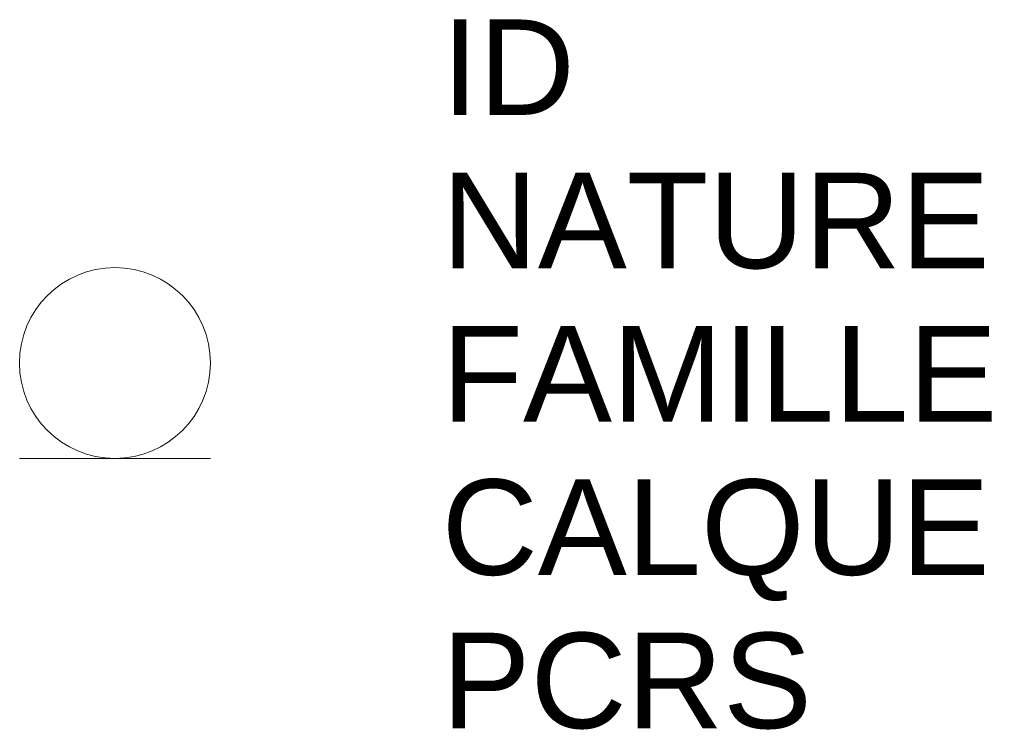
# Model space of a CAD drawing. Header units: metres. Extents: x -0.2 to 1.84, y -0.77 to 0.72.
import ezdxf

# ---------------------------------------------------------------- set-up
doc = ezdxf.new("R2010")
doc.units = ezdxf.units.M
doc.linetypes.add('Socle_Continu', pattern=[2.5, 2.5, 0])
doc.layers.add('TRANS_SCS', color=242, linetype='Socle_Continu', lineweight=13)
doc.styles.get("Standard").update_dxf_attribs({"font": 'arial.ttf'})

msp = doc.modelspace()

# ---------------------------------------------------------------- linework, layer by layer
at = {"layer": 'TRANS_SCS', "linetype": 'Socle_Continu'}
msp.add_line((-0.2, -0.2), (0.2, -0.2), dxfattribs=at)
msp.add_circle((0, 0), 0.2, dxfattribs=at)

# ---------------------------------------------------------------- texts
at = {"layer": 'TRANS_SCS', "linetype": 'Socle_Continu', "flags": 9}
for tag, p, s in [('ID', (0.6846, 0.5199), 'QP_1043'), ('NATURE', (0.6846, 0.1986), "Poteau d'arrêt de bus"), ('FAMILLE', (0.6846, -0.1227), 'Transport'), ('CALQUE', (0.6846, -0.4439), 'TRANS_SCS'), ('PCRS', (0.6846, -0.7652), 'HabillageSymbole')]:
    msp.add_attdef(tag, p, s, height=0.2, dxfattribs=at)

doc.saveas('drawing.dxf')
